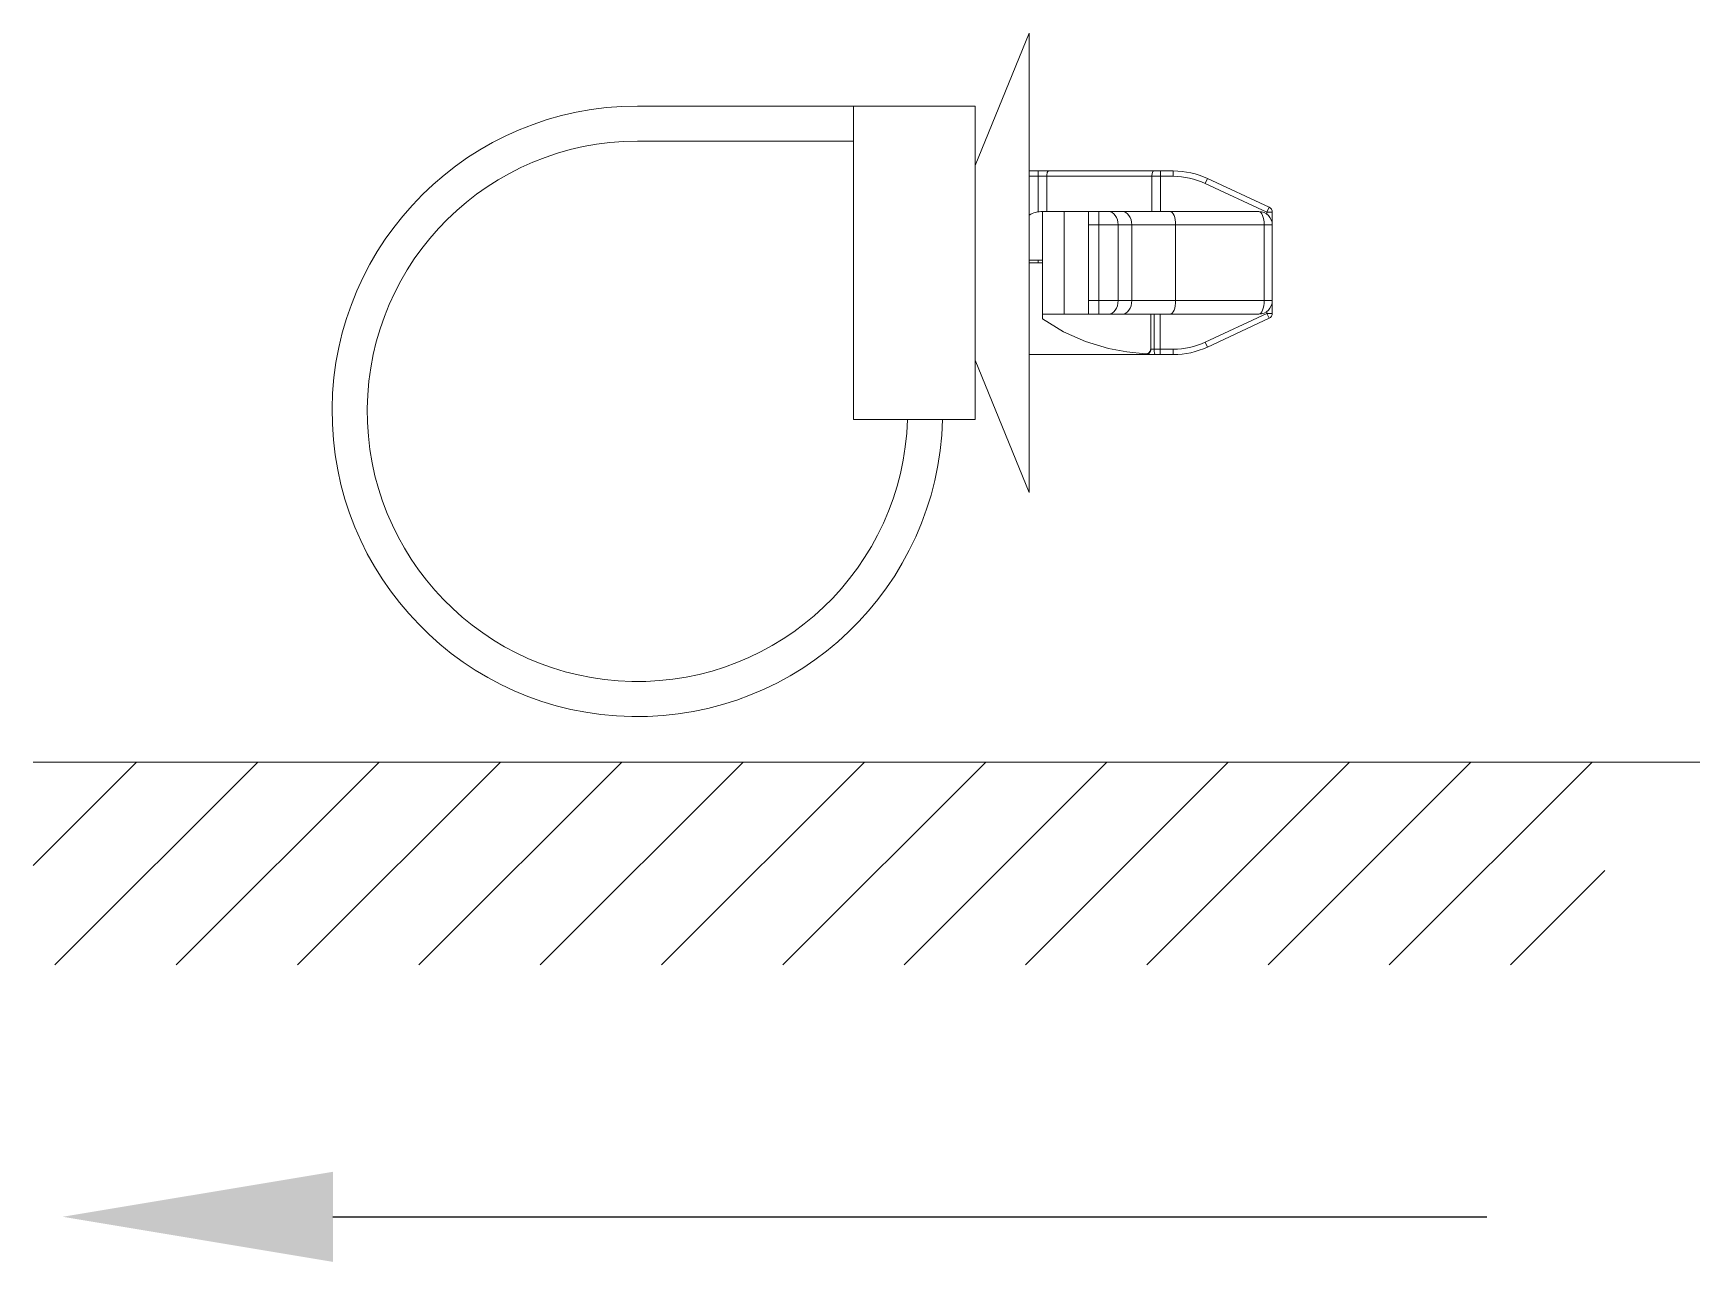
# Model space of a CAD drawing. Header units: inches. Extents: x 47316 to 59086, y 3141 to 11743.
# Drawn here: x 54255.7 to 54277.19, y 10140.18 to 10156.1 of the extents above; entities that cross this region are included whole.
import ezdxf

# ---------------------------------------------------------------- set-up
doc = ezdxf.new("R2010")
doc.units = ezdxf.units.IN
doc.header["$MEASUREMENT"] = 0

msp = doc.modelspace()

# ---------------------------------------------------------------- linework, layer by layer
at = {"color": 0, "linetype": 'ByBlock', "lineweight": 15, "ltscale": 0.132311}
for p, q in [((54267.904, 10154.388), (54268.604, 10156.103)), ((54267.904, 10151.868), (54268.604, 10150.153))]:
    msp.add_line(p, q, dxfattribs=at)
at = {"color": 0, "linetype": 'ByBlock', "lineweight": 15, "ltscale": 0.425}
msp.add_line((54268.604, 10156.103), (54268.604, 10150.153), dxfattribs=at)
at = {"color": 0, "linetype": 'ByBlock', "lineweight": 15, "ltscale": 0.2}
for p, q in [((54266.329, 10155.158), (54263.529, 10155.158)), ((54266.329, 10154.703), (54263.529, 10154.703))]:
    msp.add_line(p, q, dxfattribs=at)
at = {"color": 0, "linetype": 'ByBlock', "lineweight": 15, "ltscale": 0.289999}
msp.add_line((54266.329, 10155.158), (54266.329, 10151.098), dxfattribs=at)
at = {"color": 0, "linetype": 'ByBlock', "lineweight": 15, "ltscale": 0.1125}
for p, q in [((54266.329, 10155.158), (54267.904, 10155.158)), ((54266.329, 10151.098), (54267.904, 10151.098))]:
    msp.add_line(p, q, dxfattribs=at)
at = {"color": 0, "linetype": 'ByBlock', "lineweight": 15, "ltscale": 0.096026}
for p, q in [((54267.904, 10155.158), (54267.904, 10153.813)), ((54267.904, 10152.442), (54267.904, 10151.098))]:
    msp.add_line(p, q, dxfattribs=at)
at = {"color": 0, "linetype": 'ByBlock', "lineweight": 15, "ltscale": 0.008443}
for p, q in [((54268.722, 10154.318), (54268.604, 10154.318)), ((54268.722, 10154.248), (54268.604, 10154.248))]:
    msp.add_line(p, q, dxfattribs=at)
at = {"color": 0, "linetype": 'ByBlock', "lineweight": 15, "ltscale": 0.005}
for p, q in [((54268.722, 10154.248), (54268.722, 10154.318)), ((54270.306, 10154.248), (54270.306, 10154.318)), ((54270.471, 10154.248), (54270.471, 10154.318)), ((54270.885, 10154.156), (54270.915, 10154.219)), ((54271.684, 10153.783), (54271.714, 10153.847)), ((54271.684, 10153.783), (54271.754, 10153.783)), ((54271.684, 10152.472), (54271.754, 10152.472)), ((54271.684, 10152.472), (54271.714, 10152.409)), ((54270.3, 10152.008), (54270.3, 10151.938)), ((54270.471, 10152.008), (54270.471, 10151.938)), ((54270.885, 10152.1), (54270.915, 10152.036))]:
    msp.add_line(p, q, dxfattribs=at)
at = {"color": 0, "linetype": 'ByBlock', "lineweight": 15, "ltscale": 0.009488}
msp.add_line((54268.855, 10154.318), (54268.722, 10154.318), dxfattribs=at)
at = {"color": 0, "linetype": 'ByBlock', "lineweight": 15, "ltscale": 0.097302}
for p, q in [((54270.217, 10154.318), (54268.855, 10154.318)), ((54270.195, 10154.248), (54268.833, 10154.248))]:
    msp.add_line(p, q, dxfattribs=at)
at = {"color": 0, "linetype": 'ByBlock', "lineweight": 15, "ltscale": 0.006325}
msp.add_line((54270.306, 10154.318), (54270.217, 10154.318), dxfattribs=at)
at = {"color": 0, "linetype": 'ByBlock', "lineweight": 15, "ltscale": 0.011804}
for p, q in [((54270.306, 10154.318), (54270.471, 10154.318)), ((54270.306, 10154.248), (54270.471, 10154.248))]:
    msp.add_line(p, q, dxfattribs=at)
at = {"color": 0, "linetype": 'ByBlock', "lineweight": 15, "ltscale": 0.032832}
msp.add_line((54268.722, 10153.788), (54268.722, 10154.248), dxfattribs=at)
at = {"color": 0, "linetype": 'ByBlock', "lineweight": 15, "ltscale": 0.007906}
msp.add_line((54268.833, 10154.248), (54268.722, 10154.248), dxfattribs=at)
at = {"color": 0, "linetype": 'ByBlock', "lineweight": 15, "ltscale": 0.0325}
for p, q in [((54268.833, 10153.793), (54268.833, 10154.248)), ((54270.195, 10154.248), (54270.195, 10153.793)), ((54270.306, 10154.248), (54270.306, 10153.793)), ((54270.222, 10152.463), (54270.222, 10152.008)), ((54270.3, 10152.463), (54270.3, 10152.008))]:
    msp.add_line(p, q, dxfattribs=at)
at = {"color": 0, "linetype": 'ByBlock', "lineweight": 15, "ltscale": 0.007907}
msp.add_line((54270.306, 10154.248), (54270.195, 10154.248), dxfattribs=at)
at = {"color": 0, "linetype": 'ByBlock', "lineweight": 15, "ltscale": 0.062941}
for p, q in [((54271.684, 10153.783), (54270.885, 10154.156)), ((54270.885, 10152.1), (54271.684, 10152.472))]:
    msp.add_line(p, q, dxfattribs=at)
at = {"color": 0, "linetype": 'ByBlock', "lineweight": 15, "ltscale": 0.062942}
for p, q in [((54271.714, 10153.847), (54270.915, 10154.219)), ((54270.915, 10152.036), (54271.714, 10152.409))]:
    msp.add_line(p, q, dxfattribs=at)
at = {"color": 0, "linetype": 'ByBlock', "lineweight": 15, "ltscale": 0.097948}
msp.add_line((54267.904, 10153.813), (54267.904, 10152.442), dxfattribs=at)
at = {"color": 0, "linetype": 'ByBlock', "lineweight": 15, "ltscale": 0.02}
for p, q in [((54268.779, 10153.793), (54269.059, 10153.793)), ((54268.779, 10152.463), (54269.059, 10152.463))]:
    msp.add_line(p, q, dxfattribs=at)
at = {"color": 0, "linetype": 'ByBlock', "lineweight": 15, "ltscale": 0.095}
for p, q in [((54268.779, 10153.793), (54268.779, 10152.463)), ((54269.059, 10153.793), (54269.059, 10152.463))]:
    msp.add_line(p, q, dxfattribs=at)
at = {"color": 0, "linetype": 'ByBlock', "lineweight": 15, "ltscale": 0.022501}
for p, q in [((54269.059, 10153.793), (54269.374, 10153.793)), ((54269.059, 10152.463), (54269.374, 10152.463))]:
    msp.add_line(p, q, dxfattribs=at)
at = {"color": 0, "linetype": 'ByBlock', "lineweight": 15, "ltscale": 0.009364}
for p, q in [((54269.374, 10153.793), (54269.505, 10153.793)), ((54269.374, 10153.618), (54269.505, 10153.618)), ((54269.505, 10152.638), (54269.374, 10152.638)), ((54269.505, 10152.463), (54269.374, 10152.463))]:
    msp.add_line(p, q, dxfattribs=at)
at = {"color": 0, "linetype": 'ByBlock', "lineweight": 15, "ltscale": 0.0125}
for p, q in [((54269.374, 10153.618), (54269.374, 10153.793)), ((54269.505, 10153.618), (54269.505, 10153.793)), ((54268.779, 10153.163), (54268.604, 10153.163)), ((54268.779, 10153.128), (54268.604, 10153.128)), ((54269.374, 10152.463), (54269.374, 10152.638)), ((54269.505, 10152.463), (54269.505, 10152.638))]:
    msp.add_line(p, q, dxfattribs=at)
at = {"color": 0, "linetype": 'ByBlock', "lineweight": 15, "ltscale": 0.009006}
for p, q in [((54269.631, 10153.793), (54269.505, 10153.793)), ((54269.631, 10152.463), (54269.505, 10152.463))]:
    msp.add_line(p, q, dxfattribs=at)
at = {"color": 0, "linetype": 'ByBlock', "lineweight": 15, "ltscale": 0.012637}
for p, q in [((54269.808, 10153.793), (54269.631, 10153.793)), ((54269.934, 10153.618), (54269.757, 10153.618)), ((54269.757, 10152.638), (54269.934, 10152.638)), ((54269.631, 10152.463), (54269.808, 10152.463))]:
    msp.add_line(p, q, dxfattribs=at)
at = {"color": 0, "linetype": 'ByBlock', "lineweight": 15, "ltscale": 0.04455}
for p, q in [((54270.432, 10153.793), (54269.808, 10153.793)), ((54270.432, 10152.463), (54269.808, 10152.463))]:
    msp.add_line(p, q, dxfattribs=at)
at = {"color": 0, "linetype": 'ByBlock', "lineweight": 15, "ltscale": 0.081943}
for p, q in [((54271.579, 10153.793), (54270.432, 10153.793)), ((54271.648, 10153.618), (54270.501, 10153.618)), ((54271.648, 10152.638), (54270.501, 10152.638)), ((54271.579, 10152.463), (54270.432, 10152.463))]:
    msp.add_line(p, q, dxfattribs=at)
at = {"color": 0, "linetype": 'ByBlock', "lineweight": 15, "ltscale": 0.001816}
for p, q in [((54271.684, 10153.783), (54271.684, 10153.758)), ((54271.684, 10152.498), (54271.684, 10152.472))]:
    msp.add_line(p, q, dxfattribs=at)
at = {"color": 0, "linetype": 'ByBlock', "lineweight": 15, "ltscale": 0.011816}
for p, q in [((54271.754, 10153.783), (54271.754, 10153.618)), ((54271.754, 10152.638), (54271.754, 10152.472))]:
    msp.add_line(p, q, dxfattribs=at)
at = {"color": 0, "linetype": 'ByBlock', "lineweight": 15, "ltscale": 0.07}
for p, q in [((54269.374, 10153.618), (54269.374, 10152.638)), ((54269.505, 10153.618), (54269.505, 10152.638)), ((54269.757, 10153.618), (54269.757, 10152.638)), ((54269.934, 10153.618), (54269.934, 10152.638)), ((54270.501, 10153.618), (54270.501, 10152.638)), ((54271.648, 10153.618), (54271.648, 10152.638)), ((54271.754, 10153.618), (54271.754, 10152.638))]:
    msp.add_line(p, q, dxfattribs=at)
at = {"color": 0, "linetype": 'ByBlock', "lineweight": 15, "ltscale": 0.018011}
for p, q in [((54269.757, 10153.618), (54269.505, 10153.618)), ((54269.757, 10152.638), (54269.505, 10152.638))]:
    msp.add_line(p, q, dxfattribs=at)
at = {"color": 0, "linetype": 'ByBlock', "lineweight": 15, "ltscale": 0.0405}
for p, q in [((54270.501, 10153.618), (54269.934, 10153.618)), ((54270.501, 10152.638), (54269.934, 10152.638))]:
    msp.add_line(p, q, dxfattribs=at)
at = {"color": 0, "linetype": 'ByBlock', "lineweight": 15, "ltscale": 0.007544}
for p, q in [((54271.754, 10153.618), (54271.648, 10153.618)), ((54271.754, 10152.638), (54271.648, 10152.638))]:
    msp.add_line(p, q, dxfattribs=at)
at = {"color": 0, "linetype": 'ByBlock', "lineweight": 15, "ltscale": 0.0025}
msp.add_line((54268.722, 10153.128), (54268.722, 10153.163), dxfattribs=at)
at = {"color": 0, "linetype": 'ByBlock', "lineweight": 15, "ltscale": 0.004339}
msp.add_line((54268.779, 10152.463), (54268.779, 10152.402), dxfattribs=at)
at = {"color": 0, "linetype": 'ByBlock', "lineweight": 15, "ltscale": 0.1}
msp.add_line((54268.779, 10152.463), (54270.179, 10152.463), dxfattribs=at)
at = {"color": 0, "linetype": 'ByBlock', "lineweight": 15}
for p, q in [((54268.779, 10152.402), (54269.048, 10152.235)), ((54269.048, 10152.235), (54269.334, 10152.108)), ((54269.334, 10152.108), (54269.631, 10152.019)), ((54269.631, 10152.019), (54269.869, 10151.974)), ((54269.869, 10151.974), (54270.109, 10151.949))]:
    msp.add_line(p, q, dxfattribs=at)
at = {"color": 0, "linetype": 'ByBlock', "lineweight": 15, "ltscale": 0.031953}
msp.add_line((54270.179, 10152.463), (54270.179, 10152.015), dxfattribs=at)
at = {"color": 0, "linetype": 'ByBlock', "lineweight": 15, "ltscale": 0.003059}
msp.add_line((54270.222, 10152.463), (54270.179, 10152.463), dxfattribs=at)
at = {"color": 0, "linetype": 'ByBlock', "lineweight": 15, "ltscale": 0.000233459}
msp.add_line((54270.225, 10152.463), (54270.222, 10152.463), dxfattribs=at)
at = {"color": 0, "linetype": 'ByBlock', "lineweight": 15, "ltscale": 0.005363}
msp.add_line((54270.3, 10152.463), (54270.225, 10152.463), dxfattribs=at)
at = {"color": 0, "linetype": 'ByBlock', "lineweight": 15, "ltscale": 0.107719}
msp.add_line((54270.112, 10151.938), (54268.604, 10151.938), dxfattribs=at)
at = {"color": 0, "linetype": 'ByBlock', "lineweight": 15, "ltscale": 0.000715637}
msp.add_line((54270.109, 10151.949), (54270.109, 10151.939), dxfattribs=at)
at = {"color": 0, "linetype": 'ByBlock', "lineweight": 15, "ltscale": 0.00896}
msp.add_line((54270.112, 10151.938), (54270.238, 10151.938), dxfattribs=at)
at = {"color": 0, "linetype": 'ByBlock', "lineweight": 15, "ltscale": 0.000495148}
msp.add_line((54270.179, 10152.015), (54270.179, 10152.009), dxfattribs=at)
at = {"color": 0, "linetype": 'ByBlock', "lineweight": 15, "ltscale": 9.0198e-05}
msp.add_line((54270.179, 10152.009), (54270.18, 10152.008), dxfattribs=at)
at = {"color": 0, "linetype": 'ByBlock', "lineweight": 15, "ltscale": 0.002986}
msp.add_line((54270.18, 10152.008), (54270.222, 10152.008), dxfattribs=at)
at = {"color": 0, "linetype": 'ByBlock', "lineweight": 15, "ltscale": 0.005597}
msp.add_line((54270.222, 10152.008), (54270.3, 10152.008), dxfattribs=at)
at = {"color": 0, "linetype": 'ByBlock', "lineweight": 15, "ltscale": 0.004477}
msp.add_line((54270.238, 10151.938), (54270.3, 10151.938), dxfattribs=at)
at = {"color": 0, "linetype": 'ByBlock', "lineweight": 15, "ltscale": 0.012206}
for p, q in [((54270.471, 10152.008), (54270.3, 10152.008)), ((54270.471, 10151.938), (54270.3, 10151.938))]:
    msp.add_line(p, q, dxfattribs=at)
at = {"color": 0, "lineweight": 15}
for p, q in [((54255.702, 10146.66, 0), (54278.358, 10146.66, 0)), ((54255.702, 10145.321, 0), (54257.04, 10146.66, 0)), ((54255.983, 10144.032, 0), (54258.612, 10146.66, 0)), ((54257.555, 10144.032, 0), (54260.183, 10146.66, 0)), ((54259.127, 10144.032, 0), (54261.755, 10146.66, 0)), ((54260.698, 10144.032, 0), (54263.326, 10146.66, 0)), ((54262.27, 10144.032, 0), (54264.898, 10146.66, 0)), ((54263.841, 10144.032, 0), (54266.469, 10146.66, 0)), ((54265.413, 10144.032, 0), (54268.041, 10146.66, 0)), ((54266.984, 10144.032, 0), (54269.612, 10146.66, 0)), ((54268.556, 10144.032, 0), (54271.184, 10146.66, 0)), ((54270.127, 10144.032, 0), (54272.756, 10146.66, 0)), ((54271.699, 10144.032, 0), (54274.327, 10146.66, 0)), ((54273.27, 10144.032, 0), (54275.899, 10146.66, 0)), ((54274.842, 10144.032, 0), (54276.064, 10145.254, 0))]:
    msp.add_line(p, q, dxfattribs=at)
msp.add_line((54259.584, 10140.768), (54274.532, 10140.768))
at = {"color": 0, "linetype": 'ByBlock', "lineweight": 15}
for centre, radius, start, end in [((54263.529, 10151.203), 3.955, 90, 358.4787), ((54263.529, 10151.203), 3.5, 90, 358.2809), ((54270.471, 10153.268), 1.05, 64.9831, 90), ((54270.471, 10153.268), 0.98, 64.9831, 90), ((54268.779, 10153.443), 0.35, 90, 120), ((54271.579, 10153.618), 0.175, 0, 90), ((54271.684, 10153.783), 0.07, 0, 64.9831), ((54271.579, 10152.638), 0.175, 270, 0), ((54271.684, 10152.472), 0.07, 295.0169, 0), ((54270.114, 10152.014), 0.0652, 265.9237, 1.6006), ((54270.109, 10152.009), 0.0699, 269.9427, 359.9426), ((54270.111, 10151.941), 0.00303, 225.6094, 288.8376), ((54270.471, 10152.988), 0.98, 270, 295.0169), ((54270.471, 10152.988), 1.05, 270, 295.0169)]:
    msp.add_arc(centre, radius, start, end, dxfattribs=at)
at = {"color": 0, "linetype": 'ByBlock', "lineweight": 15, "extrusion": (0, 0, -1)}
for centre, major_axis, ratio, start_param, end_param in [((54268.855, 10154.248), (0, -0.07), 0.316228, 1.570796, 3.141593), ((54270.217, 10154.248), (0, -0.07), 0.316228, 1.570796, 3.141593), ((54269.631, 10153.618), (0, -0.175), 0.720438, 3.141593, 4.712389), ((54269.808, 10153.618), (0, -0.175), 0.720438, 3.141593, 4.712389), ((54270.432, 10153.618), (0, -0.175), 0.396439, 3.141593, 4.712389), ((54271.579, 10153.618), (0, -0.175), 0.396439, 3.141593, 4.712389), ((54269.631, 10152.638), (0, -0.175), 0.720438, 4.712389, 6.283185), ((54269.808, 10152.638), (0, -0.175), 0.720438, 4.712389, 6.283185), ((54270.432, 10152.638), (0, -0.175), 0.396439, 4.712389, 6.283185), ((54271.579, 10152.638), (0, -0.175), 0.396439, 4.712389, 6.283185), ((54270.112, 10152.008), (0, 0.07), 0.97071, 1.570796, 3.141593), ((54270.238, 10152.008), (0, 0.07), 0.22389, 3.141593, 4.712389)]:
    msp.add_ellipse(centre, major_axis=major_axis, ratio=ratio, start_param=start_param, end_param=end_param, dxfattribs=at)
msp.add_solid([(54259.584, 10140.184), (54256.084, 10140.768), (54259.584, 10141.351)])

doc.saveas('drawing.dxf')
